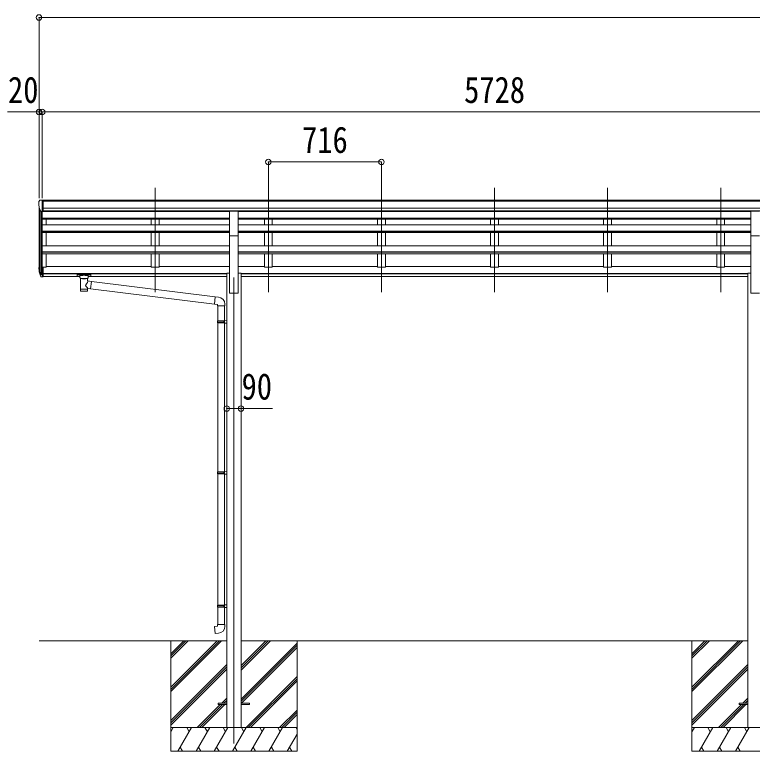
# Model space of a CAD drawing. Units: millimetres at full size. Extents: x -9783 to 9892, y -6828 to 6752.
# Drawn here: x -3208 to 1461, y -3762 to 902 of the extents above; entities that cross this region are included whole.
import ezdxf
from ezdxf.enums import TextEntityAlignment as Align

# ---------------------------------------------------------------- set-up
doc = ezdxf.new("R2010")
doc.units = ezdxf.units.MM
doc.header["$LTSCALE"] = 35
doc.header["$PDMODE"] = 32
doc.header["$PDSIZE"] = 35
for name, color, linetype, lineweight in [('0-0_0', 7, 'Continuous', 9), ('0-1_本体', 4, 'Continuous', 9), ('0-2_部品', 7, 'Continuous', 9), ('0-8_PARTS2', 2, 'Continuous', 9), ('0-A_寸法', 6, 'Continuous', 9)]:
    doc.layers.add(name, color=color, linetype=linetype, lineweight=lineweight)
doc.styles.add('ＭＳ ゴシック', font='')
doc.styles.get('ＭＳ ゴシック').set_extended_font_data('MS Gothic')

msp = doc.modelspace()

# ---------------------------------------------------------------- linework, layer by layer
at = {"layer": '0-0_0'}
for p, q in [((-3054.64, -3061.84), (-1865.84, -3061.84)), ((-2220.64, -3061.84), (-2220.64, -3761.84)), ((-2220.64, -3356.02), (-1926.46, -3061.84)), ((-2220.64, -3370.16), (-1912.32, -3061.84)), ((-2220.64, -3384.3), (-1898.18, -3061.84)), ((-2220.64, -3172.17), (-2110.31, -3061.84)), ((-2220.64, -3158.03), (-2124.45, -3061.84)), ((-2220.64, -3143.89), (-2138.6, -3061.84)), ((-1775.44, -3247.47), (-1589.81, -3061.84)), ((-1775.44, -3233.33), (-1603.95, -3061.84)), ((-1775.44, -3219.19), (-1618.1, -3061.84)), ((-1775.44, -3061.84), (1434.16, -3061.84)), ((-1775.44, -3431.32), (-1420.64, -3076.52)), ((-1420.64, -3061.84), (-1420.64, -3761.84)), ((1079.36, -3061.84), (1079.36, -3761.84)), ((1079.36, -3356.02), (1373.54, -3061.84)), ((1079.36, -3370.16), (1387.68, -3061.84)), ((1079.36, -3384.3), (1401.82, -3061.84)), ((1079.36, -3172.17), (1189.69, -3061.84)), ((1079.36, -3158.03), (1175.55, -3061.84)), ((1079.36, -3143.89), (1161.4, -3061.84)), ((-1775.44, -3445.46), (-1420.64, -3090.66)), ((-1773.18, -3457.34), (-1420.64, -3104.8)), ((-2220.64, -3568.15), (-1865.84, -3213.35)), ((1079.36, -3568.15), (1434.16, -3213.35)), ((-2220.64, -3582.29), (-1865.84, -3227.49)), ((-2220.64, -3596.43), (-1865.84, -3241.63)), ((1079.36, -3582.29), (1434.16, -3227.49)), ((1079.36, -3596.43), (1434.16, -3241.63)), ((-1743.84, -3611.84), (-1420.64, -3288.65)), ((-1729.69, -3611.84), (-1420.64, -3302.79)), ((-1715.55, -3611.84), (-1420.64, -3316.93)), ((-1897.7, -3457.34), (-1865.84, -3425.48)), ((-1883.56, -3457.34), (-1865.84, -3439.62)), ((-1869.42, -3457.34), (-1865.84, -3453.77)), ((1402.3, -3457.34), (1434.16, -3425.48)), ((1416.44, -3457.34), (1434.16, -3439.62)), ((1430.58, -3457.34), (1434.16, -3453.77)), ((-2052.2, -3611.84), (-1906.7, -3466.34)), ((-2038.06, -3611.84), (-1892.56, -3466.34)), ((-2023.92, -3611.84), (-1878.42, -3466.34)), ((-1531.7, -3611.84), (-1420.64, -3500.78)), ((1247.8, -3611.84), (1393.3, -3466.34)), ((1261.94, -3611.84), (1407.44, -3466.34)), ((1276.08, -3611.84), (1421.58, -3466.34)), ((-1517.56, -3611.84), (-1420.64, -3514.92)), ((-1503.42, -3611.84), (-1420.64, -3529.07)), ((-1420.64, -3611.84), (-2220.64, -3611.84)), ((-2220.64, -3639.34), (-2204.76, -3611.84)), ((-2175.9, -3761.84), (-2089.29, -3611.84)), ((-2104.29, -3637.82), (-2119.3, -3611.84)), ((-2060.43, -3761.84), (-1973.82, -3611.84)), ((-1988.83, -3637.82), (-2003.83, -3611.84)), ((-1944.96, -3761.84), (-1858.35, -3611.84)), ((-1873.36, -3637.82), (-1888.36, -3611.84)), ((-1829.49, -3761.84), (-1742.88, -3611.84)), ((-1757.88, -3637.82), (-1772.89, -3611.84)), ((-1714.02, -3761.84), (-1627.41, -3611.84)), ((-1642.41, -3637.82), (-1657.41, -3611.84)), ((-1598.55, -3761.84), (-1511.94, -3611.84)), ((-1541.94, -3611.84), (-1526.94, -3637.82)), ((-1426.47, -3611.84), (-1420.64, -3621.94)), ((1879.36, -3611.84), (1079.36, -3611.84)), ((1079.36, -3639.34), (1095.24, -3611.84)), ((1124.1, -3761.84), (1210.71, -3611.84)), ((1195.71, -3637.82), (1180.7, -3611.84)), ((1239.57, -3761.84), (1326.18, -3611.84)), ((1311.17, -3637.82), (1296.17, -3611.84)), ((1355.04, -3761.84), (1441.65, -3611.84)), ((1426.64, -3637.82), (1411.64, -3611.84)), ((-1483.08, -3761.84), (-1420.64, -3653.7)), ((-2220.64, -3761.84), (-1420.64, -3761.84)), ((-2160.9, -3735.86), (-2145.9, -3761.84)), ((-2045.43, -3735.86), (-2030.43, -3761.84)), ((-1929.96, -3735.86), (-1914.96, -3761.84)), ((-1814.49, -3735.86), (-1799.49, -3761.84)), ((-1699.02, -3735.86), (-1684.02, -3761.84)), ((-1583.55, -3735.86), (-1568.55, -3761.84)), ((-1468.08, -3735.86), (-1453.08, -3761.84)), ((1079.36, -3761.84), (1879.36, -3761.84)), ((1139.1, -3735.86), (1154.1, -3761.84)), ((1254.57, -3735.86), (1269.57, -3761.84)), ((1370.04, -3735.86), (1385.04, -3761.84))]:
    msp.add_line(p, q, dxfattribs=at)
at = {"layer": '0-1_本体'}
for p, q in [((-3028.14, -272.84), (2676.86, -272.84)), ((-3028.14, -278.19), (2676.86, -278.19)), ((-3054.64, -698.57), (-3054.64, -309.59)), ((-3028.14, -321.72), (2686.86, -321.72)), ((-3050.36, -328.39), (-3050.36, -721.15)), ((-3040.64, -343.74), (-3040.64, -739.15)), ((-3034.64, -344.22), (-3034.64, -694.71)), ((-3034.64, -344.76), (-1848.14, -344.76)), ((-3028.14, -339.39), (2686.86, -339.39)), ((-3028.14, -341.76), (-1848.14, -341.76)), ((-3009.64, -344.76), (-3009.64, -341.76)), ((-2343.64, -341.84), (-2343.64, -344.15)), ((-2293.64, -341.84), (-2293.64, -344.15)), ((-1793.14, -341.76), (1451.86, -341.76)), ((-1793.14, -344.76), (1451.86, -344.76)), ((-1627.64, -341.84), (-1627.64, -344.15)), ((-1577.64, -341.84), (-1577.64, -344.15)), ((-911.64, -341.84), (-911.64, -344.68)), ((-861.64, -341.84), (-861.64, -344.68)), ((-195.64, -341.76), (-195.64, -344.76)), ((-145.64, -341.76), (-145.64, -344.76)), ((520.36, -341.76), (520.36, -344.76)), ((570.36, -341.76), (570.36, -344.76)), ((1236.36, -341.76), (1236.36, -344.76)), ((1286.36, -341.76), (1286.36, -344.76)), ((-1848.14, -386.92), (-3034.64, -386.92)), ((-1848.14, -388.31), (-3034.64, -388.31)), ((-1848.14, -392.09), (-3034.64, -392.09)), ((-3009.64, -428.16), (-3009.64, -392.09)), ((-2343.64, -392.09), (-2343.64, -428.16)), ((-2293.64, -392.09), (-2293.64, -428.16)), ((1451.86, -386.92), (-1793.14, -386.92)), ((1451.86, -388.31), (-1793.14, -388.31)), ((1451.86, -392.09), (-1793.14, -392.09)), ((-1627.64, -392.09), (-1627.64, -428.16)), ((-1577.64, -392.09), (-1577.64, -428.16)), ((-911.64, -392.09), (-911.64, -428.16)), ((-861.64, -392.09), (-861.64, -428.16)), ((-195.64, -392.09), (-195.64, -428.16)), ((-145.64, -392.09), (-145.64, -428.16)), ((520.36, -392.09), (520.36, -428.16)), ((570.36, -392.09), (570.36, -428.16)), ((1236.36, -392.09), (1236.36, -428.16)), ((1286.36, -392.09), (1286.36, -428.16)), ((-1848.14, -428.16), (-3034.64, -428.16)), ((1451.86, -428.16), (-1793.14, -428.16)), ((-1848.14, -468.9), (-3034.64, -468.9)), ((-1848.14, -470.38), (-3034.64, -470.38)), ((-1848.14, -477.17), (-3034.64, -477.17)), ((-3009.64, -560.52), (-3009.64, -477.17)), ((-2343.64, -477.17), (-2343.64, -560.22)), ((-2293.64, -477.17), (-2293.64, -560.22)), ((-1848.14, -861.41), (-1848.14, -473.18)), ((1451.86, -468.9), (-1793.14, -468.9)), ((1451.86, -470.38), (-1793.14, -470.38)), ((-1793.14, -861.41), (-1793.14, -473.18)), ((1451.86, -477.17), (-1793.14, -477.17)), ((-1627.64, -477.17), (-1627.64, -560.22)), ((-1577.64, -477.17), (-1577.64, -560.22)), ((-911.64, -477.17), (-911.64, -560.22)), ((-861.64, -477.17), (-861.64, -560.22)), ((-195.64, -477.17), (-195.64, -560.52)), ((-145.64, -477.17), (-145.64, -560.52)), ((520.36, -477.17), (520.36, -560.52)), ((570.36, -477.17), (570.36, -560.52)), ((1236.36, -477.17), (1236.36, -560.52)), ((1286.36, -477.17), (1286.36, -560.52)), ((1451.86, -861.41), (1451.86, -473.18)), ((-3034.64, -560.52), (-1848.14, -560.52)), ((-1848.14, -599.74), (-3034.64, -599.74)), ((-1848.14, -601.21), (-3034.64, -601.21)), ((-1793.14, -560.52), (1451.86, -560.52)), ((1451.86, -599.74), (-1793.14, -599.74)), ((1451.86, -601.21), (-1793.14, -601.21)), ((-1848.14, -610.87), (-3034.64, -610.87)), ((-3009.64, -696.94), (-3009.64, -610.87)), ((-2343.64, -610.7), (-2343.64, -696.94)), ((-2293.64, -610.7), (-2293.64, -696.94)), ((1451.86, -610.87), (-1793.14, -610.87)), ((-1627.64, -610.7), (-1627.64, -696.94)), ((-1577.64, -610.7), (-1577.64, -696.94)), ((-911.64, -610.7), (-911.64, -696.94)), ((-861.64, -610.7), (-861.64, -696.94)), ((-195.64, -610.7), (-195.64, -696.94)), ((-145.64, -610.7), (-145.64, -696.94)), ((520.36, -610.7), (520.36, -696.94)), ((570.36, -610.7), (570.36, -696.94)), ((1236.36, -610.7), (1236.36, -696.94)), ((1286.36, -610.7), (1286.36, -696.94)), ((-3009.64, -696.92), (-3028.14, -696.92)), ((-3009.64, -692.12), (-2343.64, -692.12)), ((-2293.64, -696.92), (-2343.64, -696.92)), ((-2293.64, -692.12), (-1848.14, -692.12)), ((-1793.14, -692.12), (-1627.64, -692.12)), ((-1577.64, -696.92), (-1627.64, -696.92)), ((-1577.64, -692.12), (-911.64, -692.12)), ((-861.64, -696.92), (-911.64, -696.92)), ((-861.64, -692.12), (-195.64, -692.12)), ((-145.64, -696.92), (-195.64, -696.92)), ((-145.64, -692.12), (520.36, -692.12)), ((570.36, -696.92), (520.36, -696.92)), ((570.36, -692.12), (1236.36, -692.12)), ((1286.36, -696.92), (1236.36, -696.92)), ((1286.36, -692.12), (1451.86, -692.12)), ((-3028.14, -736.43), (-1865.84, -736.43)), ((-3028.14, -737.81), (-1865.84, -737.81)), ((-1865.84, -735.03), (-1865.84, -3611.39)), ((-1865.84, -735.03), (-1848.14, -735.03)), ((-1793.14, -735.03), (-1775.44, -735.03)), ((-1775.44, -735.03), (-1775.44, -3611.41)), ((-1775.44, -736.43), (1434.16, -736.43)), ((-1775.44, -737.81), (1434.16, -737.81)), ((1434.16, -735.03), (1434.16, -3611.41)), ((1434.16, -735.03), (1451.86, -735.03)), ((-3028.14, -754.98), (-2796.64, -754.98)), ((-2742.64, -754.98), (-1865.84, -754.98)), ((-1775.44, -754.98), (1434.16, -754.98)), ((-1848.14, -861.41), (-1793.14, -861.41)), ((1451.86, -861.41), (1506.86, -861.41))]:
    msp.add_line(p, q, dxfattribs=at)
at = {"layer": '0-2_部品'}
for p, q in [((-3049.73, -271.8), (-3053.8, -277.61)), ((-3046.64, -271.24), (-3048.98, -271.38)), ((-3046.64, -271.24), (-3028.14, -271.24)), ((-3034.64, -344.22), (-3034.64, -271.24)), ((-3028.14, -271.24), (-3018.14, -271.32)), ((-3028.14, -343.22), (-3028.14, -271.24)), ((-3018.14, -272.84), (-3018.14, -271.32)), ((-3056.64, -280.61), (-3056.64, -281.24)), ((-3042.27, -342.41), (-3051.54, -326.34)), ((-3034.64, -344.22), (-3039.85, -343.9)), ((-3028.14, -343.22), (-3034.64, -343.22)), ((-1848.14, -341.1), (-1793.14, -341.1)), ((-1848.14, -498.06), (-1848.14, -341.1)), ((-1793.14, -498.06), (-1793.14, -341.1)), ((1451.86, -341.1), (1506.86, -341.1)), ((1451.86, -498.06), (1451.86, -341.1)), ((-1848.14, -498.06), (-1793.14, -498.06)), ((1451.86, -498.06), (1506.86, -498.06)), ((-3034.64, -696.54), (-3034.64, -758.43)), ((-3028.14, -696.54), (-3034.64, -696.54)), ((-3028.14, -696.54), (-3028.14, -757.61)), ((-3052.25, -722.58), (-3042.09, -741.76)), ((-3041.08, -740.51), (-3050.83, -722.09)), ((-3049.66, -739.44), (-3042.09, -756.93)), ((-3034.64, -741.26), (-3039.78, -741.26)), ((-3034.64, -743.26), (-3039.49, -743.26)), ((-3028.14, -734.86), (-3034.64, -734.86)), ((-3028.14, -740.26), (-3034.64, -740.26)), ((-2813.14, -743.32), (-2813.14, -754.08)), ((-2813.14, -743.51), (-2813.14, -745.05)), ((-2811.14, -742.66), (-2728.14, -742.66)), ((-2811.14, -744.83), (-2728.14, -744.83)), ((-2726.14, -743.32), (-2726.14, -754.08)), ((-3034.64, -758.43), (-3039.49, -758.43)), ((-3028.14, -757.61), (-3034.64, -757.61)), ((-2811.14, -754.74), (-2796.64, -754.74)), ((-2796.64, -761.55), (-2796.64, -751.27)), ((-2792.54, -766.05), (-2792.56, -846.34)), ((-2746.74, -783.62), (-2746.74, -766.04)), ((-2721.52, -787.53), (-2746.74, -783.62)), ((-2742.64, -761.55), (-2742.64, -751.27)), ((-2742.64, -754.74), (-2728.14, -754.74)), ((-2721.52, -787.53), (-2728.54, -832.79)), ((-2721.52, -787.53), (-1939.76, -884.33)), ((-2746.73, -846.34), (-2746.74, -829.71)), ((-2746.74, -829.97), (-2728.54, -832.79)), ((-1943.77, -930.15), (-2728.54, -832.79)), ((-1918.92, -886.15), (-1939.76, -884.33)), ((-1877.84, -941.9), (-1877.84, -930.98)), ((-1923.84, -941.9), (-1877.84, -941.9)), ((-1921.84, -941.9), (-1921.84, -1035.9)), ((-1879.84, -941.9), (-1879.84, -1033.34)), ((-1923.84, -1037.9), (-1922.84, -1035.9)), ((-1923.84, -1037.9), (-1879.84, -1037.9)), ((-1923.84, -1037.9), (-1923.84, -1045.9)), ((-1923.84, -1045.9), (-1879.84, -1045.9)), ((-1923.84, -1045.9), (-1922.84, -1047.9)), ((-1922.84, -1035.9), (-1879.84, -1035.9)), ((-1922.84, -1047.9), (-1879.84, -1047.9)), ((-1921.84, -1047.9), (-1921.84, -1992.08)), ((-1884.32, -1037.9), (-1884.75, -1035.9)), ((-1881.84, -1033.4), (-1865.84, -1032.93)), ((-1881.84, -1035.4), (-1881.84, -1033.4)), ((-1881.84, -1035.4), (-1879.84, -1035.4)), ((-1881.84, -1050.4), (-1881.84, -1048.4)), ((-1881.84, -1050.4), (-1865.84, -1050.87)), ((-1879.84, -1050.46), (-1879.84, -1989.53)), ((-1865.84, -1032.93), (-1865.84, -1050.87)), ((-1923.84, -1994.08), (-1922.84, -1992.08)), ((-1923.84, -1994.08), (-1879.84, -1994.08)), ((-1923.84, -1994.08), (-1923.84, -2002.08)), ((-1923.84, -2002.08), (-1879.84, -2002.08)), ((-1923.84, -2002.08), (-1922.84, -2004.08)), ((-1922.84, -1992.08), (-1879.84, -1992.08)), ((-1922.84, -2004.08), (-1879.84, -2004.08)), ((-1921.84, -2004.08), (-1921.84, -2837.24)), ((-1884.32, -1994.08), (-1884.75, -1992.08)), ((-1881.84, -1989.58), (-1865.84, -1989.11)), ((-1881.84, -1991.58), (-1881.84, -1989.58)), ((-1881.84, -1991.58), (-1879.84, -1991.58)), ((-1881.84, -2006.58), (-1881.84, -2004.58)), ((-1881.84, -2006.58), (-1865.84, -2007.06)), ((-1879.84, -2006.64), (-1879.84, -2834.69)), ((-1865.84, -1989.11), (-1865.84, -2007.06)), ((-1923.84, -2839.24), (-1922.84, -2837.24)), ((-1923.84, -2839.24), (-1879.84, -2839.24)), ((-1923.84, -2839.24), (-1923.84, -2847.24)), ((-1923.84, -2847.24), (-1879.84, -2847.24)), ((-1923.84, -2847.24), (-1922.84, -2849.24)), ((-1922.84, -2837.24), (-1879.84, -2837.24)), ((-1884.32, -2839.24), (-1884.75, -2837.24)), ((-1881.84, -2834.74), (-1865.84, -2834.27)), ((-1881.84, -2836.74), (-1881.84, -2834.74)), ((-1881.84, -2836.74), (-1879.84, -2836.74)), ((-1865.84, -2834.27), (-1865.84, -2852.21)), ((-1922.84, -2849.24), (-1879.84, -2849.24)), ((-1921.84, -2849.24), (-1921.84, -2959.24)), ((-1881.84, -2851.74), (-1881.84, -2849.74)), ((-1881.84, -2851.74), (-1865.84, -2852.21)), ((-1879.84, -2851.8), (-1879.84, -2959.24)), ((-1923.84, -2959.24), (-1877.84, -2959.24)), ((-1923.84, -2969.24), (-1923.84, -2959.24)), ((-1877.84, -2959.24), (-1877.84, -2970.16))]:
    msp.add_line(p, q, dxfattribs=at)
at = {"layer": '0-2_部品', "color": 4}
for p, q in [((-1920.64, -3457.34), (-1920.64, -3466.34)), ((-1865.84, -3457.34), (-1920.64, -3457.34)), ((-1865.84, -3466.34), (-1920.64, -3466.34)), ((-1721.04, -3457.34), (-1775.84, -3457.34)), ((1379.36, -3457.34), (1379.36, -3466.34)), ((1434.16, -3457.34), (1379.36, -3457.34)), ((1434.16, -3466.34), (1379.36, -3466.34))]:
    msp.add_line(p, q, dxfattribs=at)
at = {"layer": '0-2_部品'}
for points in [[(-2813.14, -743.32), (-2813.11, -743.12), (-2813.02, -742.99), (-2812.92, -742.89), (-2812.82, -742.83), (-2812.7, -742.79), (-2812.41, -742.73), (-2811.92, -742.68), (-2811.38, -742.66), (-2811.14, -742.66)], [(-2728.14, -742.66), (-2727.79, -742.66), (-2727.26, -742.69), (-2726.81, -742.74), (-2726.51, -742.81), (-2726.34, -742.91), (-2726.22, -743.05), (-2726.15, -743.23), (-2726.14, -743.32)], [(-2813.14, -754.08), (-2813.11, -754.27), (-2813.02, -754.41), (-2812.92, -754.5), (-2812.82, -754.57), (-2812.7, -754.61), (-2812.41, -754.67), (-2811.92, -754.72), (-2811.38, -754.74), (-2811.14, -754.74)], [(-2796.6, -761.49), (-2796.63, -761.85), (-2796.38, -762.81), (-2795.86, -763.69), (-2795.06, -764.53), (-2793.94, -765.33), (-2792.54, -766.05)], [(-2746.74, -766.04), (-2746.51, -765.95), (-2745.15, -765.21), (-2744.04, -764.36), (-2743.29, -763.5), (-2742.82, -762.6), (-2742.65, -761.71)], [(-2728.14, -754.74), (-2727.79, -754.74), (-2727.26, -754.71), (-2726.81, -754.66), (-2726.51, -754.58), (-2726.34, -754.49), (-2726.22, -754.35), (-2726.15, -754.17), (-2726.14, -754.08)], [(-1939.76, -884.33), (-1943.77, -930.15), (-1923.84, -931.9), (-1923.84, -941.9)], [(-1884.32, -1037.9), (-1884.32, -1045.9), (-1884.75, -1047.9)], [(-1881.84, -1048.4), (-1879.84, -1048.4), (-1879.84, -1035.4)], [(-1884.32, -1994.08), (-1884.32, -2002.08), (-1884.75, -2004.08)], [(-1881.84, -2004.58), (-1879.84, -2004.58), (-1879.84, -1991.58)], [(-1884.32, -2839.24), (-1884.32, -2847.24), (-1884.75, -2849.24)], [(-1881.84, -2849.74), (-1879.84, -2849.74), (-1879.84, -2836.74)], [(-1918.92, -3014.99), (-1939.76, -3016.81), (-1943.77, -2970.99), (-1923.84, -2969.24)]]:
    msp.add_lwpolyline(points, dxfattribs=at)
at = {"layer": '0-2_部品', "color": 4}
msp.add_lwpolyline([(-1721.04, -3457.34), (-1721.04, -3466.34), (-1775.84, -3466.34)], dxfattribs=at)
at = {"layer": '0-2_部品'}
for centre, radius, start, end in [((-3053.64, -280.61), 3, 93, 180), ((-3048.91, -272.38), 1, 93.5, 145), ((-2854.64, -281.24), 202, 180, 192.90261), ((-3039.67, -340.91), 3, 210, 266.5), ((-2965.98, -700.42), 89.07, 174.49576, 194.41188), ((-2966.7, -696.14), 88.05, 177.22392, 197.21071), ((-2921.43, -703.36), 133.22, 183.27987, 195.71302), ((-3039.49, -740.26), 3, 210, 270), ((-3039.78, -739.76), 1.5, 210, 270), ((-3039.49, -755.43), 3, 210, 270), ((-1922.84, -930.98), 45, 0, 85), ((-1922.84, -2970.16), 45, 275, 0)]:
    msp.add_arc(centre, radius, start, end, dxfattribs=at)
for centre, major_axis, ratio, start_param, end_param in [((-2811.14, -745.05), (2, 0), 0.109601, 1.5707963, 3.1415927), ((-2728.14, -745.05), (2, 0), 0.109601, 0, 1.5707963), ((-2769.64, -751.27), (27, 0), 0.122176, 6.2831853, 9.424778), ((-2769.63, -766.5), (-22.91, 0.42), 0.072511, 0.0008029, 1.5715993), ((-2769.63, -768.13), (-22.91, 0.42), 0.072511, 0.0008029, 1.5715993), ((-2769.66, -766.5), (22.92, 0.42), 0.07247, 4.71158, 6.2823764), ((-2769.66, -768.13), (22.92, 0.42), 0.07247, 4.71158, 6.2823764), ((-2769.64, -810.16), (-22.81, -26.62), 0.234429, 1.6855472, 3.1268519), ((-2758.64, -761.55), (16, 0), 0.361356, 6.2636979, 6.2831853), ((-2769.64, -833.9), (22.91, 0), 0.122865, 3.1415927, 6.2831853), ((-2767.09, -807.52), (20.32, -22.25), 0.045535, 0.0389954, 1.3075346), ((-2769.64, -846.34), (22.92, 0), 0.101955, 3.1415499, 6.2833984)]:
    msp.add_ellipse(centre, major_axis=major_axis, ratio=ratio, start_param=start_param, end_param=end_param, dxfattribs=at)
at = {"layer": '0-8_PARTS2'}
for p, q in [((-2318.64, -855.63), (-2318.64, -193.11)), ((-1602.64, -855.63), (-1602.64, -193.11)), ((-886.64, -855.63), (-886.64, -193.11)), ((-170.64, -855.63), (-170.64, -193.11)), ((545.36, -855.63), (545.36, -193.11)), ((1261.36, -855.63), (1261.36, -193.11)), ((-1820.64, -761.84), (-1820.64, -3711.84))]:
    msp.add_line(p, q, dxfattribs=at)
at = {"layer": '0-A_寸法'}
for p, q in [((-3054.64, 884.59), (-3054.64, -259.1)), ((-3054.64, 884.59), (8441.36, 884.59)), ((-3054.64, 286.52), (-3254.64, 286.52)), ((-3054.64, 286.52), (-3054.64, -259.1)), ((-3034.64, 286.52), (-3054.64, 286.52)), ((-3034.64, 286.52), (-3034.64, -259.1)), ((-3034.64, 286.52), (-3034.64, -259.1)), ((-3034.64, 286.52), (2693.36, 286.52)), ((-1602.64, -30.1), (-1602.64, -259.1)), ((-1602.64, -30.1), (-886.64, -30.1)), ((-886.64, -30.1), (-886.64, -259.1)), ((-1865.84, -1592.02), (-1775.84, -1592.02)), ((-1775.84, -1592.02), (-1575.84, -1592.02))]:
    msp.add_line(p, q, dxfattribs=at)
for p in [(-3054.64, 884.59), (-3054.64, 286.52), (-3034.64, 286.52), (-3034.64, 286.52), (-1602.64, -30.1), (-886.64, -30.1), (-1865.84, -1592.02), (-1775.84, -1592.02)]:
    msp.add_point(p, dxfattribs=at)

# ---------------------------------------------------------------- texts
at = {"layer": '0-A_寸法', "color": 7, "style": 'ＭＳ ゴシック', "width": 0.85}
for s, p in [('20', (-3250.89, 293.52)), ('5728', (-363.14, 293.52)), ('716', (-1389.02, -23.1)), ('90', (-1772.09, -1585.02))]:
    msp.add_text(s, height=166.8, dxfattribs=at).set_placement(p, align=Align.BOTTOM_LEFT)

doc.saveas('drawing.dxf')
